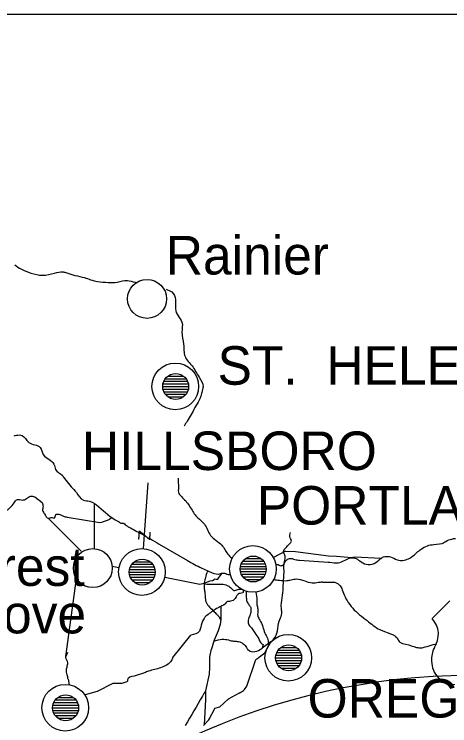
# Model space of a CAD drawing. Extents: x 0 to 1.42, y 0 to 0.92.
# Drawn here: x 0.1354 to 0.1702, y 0.542 to 0.5988 of the extents above; entities that cross this region are included whole.
import ezdxf

# ---------------------------------------------------------------- set-up
doc = ezdxf.new("R2010")
doc.units = 0
for name, color, linetype in [('P_EC_DESIGN_Pattern', 7, 'Continuous'), ('P_ODOT_PLAN_General', 7, 'Continuous'), ('P_ODOT_PLAN_TBlock', 7, 'Continuous')]:
    doc.layers.add(name, color=color, linetype=linetype)

msp = doc.modelspace()

# ---------------------------------------------------------------- linework, layer by layer
at = {"layer": 'P_EC_DESIGN_Pattern'}
msp.add_lwpolyline([(0.07552239632827157, 0.5988119263164146), (0.33986297332923715, 0.5988119263164146), (0.33986297332923715, 0.361334137226653), (0.07552239632827157, 0.361334137226653)], close=True, dxfattribs=at)
at = {"layer": 'P_ODOT_PLAN_General'}
msp.add_arc((0.17198667138796847, 0.49239074173203073), 0.05365684058210995, 79.32008972088553, 129.02323694310775, dxfattribs=at)
at = {"layer": 'P_ODOT_PLAN_TBlock'}
for p, q in [((0.13944255219379723, 0.5782153376313424), (0.14025127922791797, 0.5779574636156138)), ((0.14745731597331174, 0.5697245239830484), (0.14911085928039836, 0.5697245239830484)), ((0.14764924510717, 0.5699318730644394), (0.14890022935914504, 0.5699318730644394)), ((0.1472529196478459, 0.5691031329069459), (0.1493152556058642, 0.5691031329069459)), ((0.14726538683945348, 0.5693101539043344), (0.14929032122264904, 0.5693101539043344)), ((0.14733330022527374, 0.5695171749016901), (0.14923454694443383, 0.5695171749016901)), ((0.147271292351271, 0.5688957838255877), (0.1492968829024391, 0.5688957838255877)), ((0.14733330022527374, 0.5686884347442293), (0.14923454694443383, 0.5686884347442293)), ((0.14745108237752427, 0.5684814137468409), (0.1491046256846109, 0.5684814137468409)), ((0.1476617122987776, 0.5682743927494527), (0.14890646295493254, 0.5682743927494527)), ((0.1394074472069271, 0.5617602851379041), (0.13994878578960426, 0.5610913218833239)), ((0.1484878277843484, 0.5617760331694066), (0.14850259156387596, 0.5608797077100955)), ((0.14572142358487986, 0.5561497208334616), (0.14608494064522123, 0.5614246552166703)), ((0.13704064930664508, 0.5602891565289931), (0.13763546557961748, 0.5598455869751939)), ((0.1418041007502342, 0.5561083822507715), (0.1418041007502342, 0.5597396158465785)), ((0.14074799838800992, 0.5559630410434159), (0.1381098750284494, 0.5585864006234813)), ((0.13961578054026044, 0.5586835134843868), (0.14224767030403343, 0.5582468336943476)), ((0.14697536059274735, 0.5565194714896231), (0.1492191269969338, 0.5552271486549905)), ((0.16888382515967, 0.5564981460303055), (0.16955377266622515, 0.5565634347442032)), ((0.1570432739785676, 0.5559548389436784), (0.15609281466098882, 0.5554449964240064)), ((0.14479294589459116, 0.5549138284450167), (0.1464468172856477, 0.5549138284450167)), ((0.14498520311241936, 0.5551208494423725), (0.1462361873643944, 0.5551208494423725)), ((0.153529166367006, 0.5549505738518343), (0.15543041308616612, 0.5549505738518343)), ((0.1536528540310741, 0.5551579229331927), (0.1553063973381607, 0.5551579229331927)), ((0.1538451112489023, 0.555365272014551), (0.15509576741687478, 0.555365272014551)), ((0.15818139733813463, 0.5552383035106205), (0.16046486190506376, 0.5550686840880549)), ((0.1432224078368223, 0.5547671749016836), (0.14376046557960445, 0.5546559544292557)), ((0.14458887765309525, 0.5542921092849118), (0.14665121361111355, 0.5542921092849118)), ((0.14460134484470283, 0.55449945836627), (0.14662627922789842, 0.55449945836627)), ((0.14466925823052307, 0.5547064793636258), (0.14657050494968318, 0.5547064793636258)), ((0.15344845770560825, 0.5545365318570902), (0.15551079366359394, 0.5545365318570902)), ((0.15346092489721583, 0.554743552854446), (0.15548618736438136, 0.554743552854446)), ((0.15346715849300333, 0.5543291827756993), (0.1554924209602014, 0.5543291827756993)), ((0.13953244720690755, 0.5475558888124448), (0.14036479628826587, 0.5537711119095772)), ((0.1446072503565204, 0.5540850882875235), (0.14663251282371847, 0.5540850882875235)), ((0.14466925823052307, 0.553877739206165), (0.14657050494968318, 0.553877739206165)), ((0.14742877266623164, 0.5538974242455351), (0.15020731597330522, 0.5533226210959354)), ((0.153529166367006, 0.554121833694341), (0.15543041308616612, 0.554121833694341)), ((0.153646620435254, 0.5539148126969852), (0.15530016374234062, 0.5539148126969852)), ((0.15385725035650732, 0.5537074636155943), (0.15510200101269486, 0.5537074636155943)), ((0.14478671229877108, 0.5536703901248068), (0.14644058368986024, 0.5536703901248068)), ((0.14499767030402694, 0.5534633691274183), (0.14624242096018186, 0.5534633691274183)), ((0.15020731597330522, 0.5533226210959354), (0.15055541308617917, 0.5534184216208633)), ((0.1599950456321044, 0.553480429494866), (0.16090744720692057, 0.553488959678606)), ((0.1536781164982592, 0.5528429623032584), (0.15366236846675657, 0.5526572667652202)), ((0.17016696164262266, 0.5519833822507649), (0.16875488815178943, 0.5505831197835994)), ((0.1480623028499717, 0.5474833822507845), (0.14950882515966998, 0.5492458494423791)), ((0.1646958330336857, 0.5496415187337307), (0.16551309025154654, 0.5493298389437045)), ((0.15587168605204538, 0.5487291171589145), (0.15520042620954527, 0.5482117287074774)), ((0.15540974379485362, 0.5478423061352858), (0.15587168605204538, 0.5487291171589145)), ((0.15526309025152046, 0.5485047077101086), (0.15520042620954527, 0.5482117287074774)), ((0.1564760167607329, 0.5480680279200693), (0.15812956006781947, 0.5480680279200693)), ((0.1566682739785611, 0.5482750489174577), (0.15791893014653358, 0.5482750489174577)), ((0.13965154169510305, 0.547877411122156), (0.13953244720690755, 0.5475558888124448)), ((0.15627162043526704, 0.5474463087599644), (0.15833395639325273, 0.5474463087599644)), ((0.1562840876268746, 0.5476533297573527), (0.15830935009404012, 0.5476533297573527)), ((0.1563523290966648, 0.547860678838711), (0.15825357581582492, 0.547860678838711)), ((0.15397864143262283, 0.5451963087599578), (0.15468270967410566, 0.5473249176838488)), ((0.1562903212226621, 0.547239287762576), (0.15831558368986023, 0.547239287762576)), ((0.1563523290966648, 0.5470319386812176), (0.15825357581582492, 0.5470319386812176)), ((0.15646978316491278, 0.5468245895998594), (0.15812332647199942, 0.5468245895998594)), ((0.15668041308616612, 0.546617568602471), (0.15792549182632362, 0.546617568602471)), ((0.14578671229877757, 0.5462540515421296), (0.14498782778434188, 0.5459955213583961)), ((0.1509550193853983, 0.5461349570539341), (0.15066368080271458, 0.5448219649279564)), ((0.15336053119641538, 0.544616256266513), (0.15247503250876437, 0.5441421749016836)), ((0.13867417949039168, 0.5440814793636258), (0.1403277227974783, 0.5440814793636258)), ((0.13886643670821988, 0.5442885003610142), (0.14011709287619237, 0.5442885003610142)), ((0.1518182083617567, 0.5435286578413161), (0.15247503250876437, 0.5441421749016836)), ((0.15247503250876437, 0.5441421749016836), (0.15258297214129726, 0.5441920436681138)), ((0.13846978316492584, 0.5434597602035208), (0.14053211912291153, 0.5434597602035208)), ((0.1384822503565334, 0.5436667812009092), (0.14050751282369892, 0.5436667812009092)), ((0.13855049182632362, 0.5438738021982975), (0.1404517385454837, 0.5438738021982975)), ((0.15142516374236017, 0.5434253113846232), (0.1518182083617567, 0.5435286578413161)), ((0.13848848395232088, 0.5432524111221625), (0.14051374641951903, 0.5432524111221625)), ((0.13855049182632362, 0.5430450620408043), (0.1404517385454837, 0.5430450620408043)), ((0.15142516374236017, 0.5434253113846232), (0.15091138421478809, 0.5424725554791244)), ((0.15141958631451258, 0.5434148126969657), (0.15142516374236017, 0.5434253113846232)), ((0.1386679458945716, 0.5428380410434159), (0.1403214892016582, 0.5428380410434159)), ((0.1388785758158249, 0.5426310200460601), (0.14012365455598239, 0.5426310200460601)), ((0.15051144983159903, 0.5420483428806927), (0.15091138421478809, 0.5424725554791244)), ((0.15091138421478809, 0.5424725554791244), (0.15100456006779342, 0.5426451276576152))]:
    msp.add_line(p, q, dxfattribs=at)
for points in [[(0.1570432739785676, 0.5559548389436784), (0.15784215849300332, 0.5559351539043083), (0.16048126610453883, 0.5555739334318869), (0.16112234222004396, 0.5555516237205942), (0.16235495376859385, 0.5554410594161389)], [(0.16224832647200593, 0.5554558231956663), (0.16260954694445992, 0.5554965056103516), (0.16467319523842316, 0.5553931591536586)], [(0.15055541308617917, 0.5534184216208633), (0.15103113487095607, 0.5535936184712439), (0.15121518998907932, 0.553623146030299), (0.15136282778435492, 0.5537114006234944), (0.15142155481846262, 0.5537409281825495), (0.1515173553433905, 0.5537337103347544), (0.1515967516688433, 0.5537051670276744)], [(0.1515967516688433, 0.5537051670276744), (0.15166499313866608, 0.553726164403022), (0.15172372017280636, 0.5538514924870049), (0.15187857581584446, 0.5540138940618081), (0.15195239471348226, 0.5541612037730812)], [(0.13970961256123826, 0.54573206991482), (0.13979721098642858, 0.5452940777888358)], [(0.14438776216755703, 0.5455391565289867), (0.14400193539589046, 0.5453944714896362), (0.14327851019904006, 0.5453944714896362), (0.14202457319117254, 0.5447675029856861), (0.14105869392606113, 0.5444915843505025)], [(0.14438776216755703, 0.5455391565289867), (0.14441893014655965, 0.5455578573163817), (0.14443730284995215, 0.5455893533793869)], [(0.15066368080271458, 0.5448219649279564), (0.15066335271871203, 0.5441169124344984), (0.15055803775810167, 0.5420982116470904)]]:
    msp.add_lwpolyline(points, dxfattribs=at)
for centre, radius in [((0.14600482278631402, 0.5760931396948162), 0.001554058146264166), ((0.14825794027272485, 0.569108686250254), 0.001864869767875699), ((0.14828654907027802, 0.5691024857153261), 0.0010360387599511413), ((0.1416736356691113, 0.5546090380981408), 0.001554058146264166), ((0.14559382447052163, 0.5542978457705308), 0.001864869767875699), ((0.1544535959053097, 0.5545420632902158), 0.001864869767875699), ((0.15448220470289548, 0.5545358627551901), 0.0010360387599511413), ((0.1456224332680748, 0.5542916452355051), 0.0010360387599511413), ((0.15727682698576703, 0.5474520315753976), 0.001864869767875699), ((0.1573054357833528, 0.5474458310404045), 0.0010360387599511413), ((0.13947498971542582, 0.5434653326471712), 0.001864869767875699), ((0.1395035985130116, 0.5434591321121455), 0.0010360387599511413)]:
    msp.add_circle(centre, radius, dxfattribs=at)
for centre, radius, start, end in [((0.16740474542669712, 0.5493109865028376), 0.00185533938103796, 325.56330833333334, 43.29224999999998), ((0.17065919699716078, 0.5473598094107884), 0.00194593235830201, 152.38509166666668, 185.20752222222222), ((0.17056297162008305, 0.5471650884498958), 0.001841764082887993, 179.4368638888889, 269.9698333333333)]:
    msp.add_arc(centre, radius, start, end, dxfattribs=at)
for points in [[(0.13544583303369875, 0.5788049045605023), (0.1359392713538957, 0.5784810856628384), (0.13673454694443385, 0.5781523455053647), (0.13765580678696004, 0.5779801014108765), (0.13861938946411886, 0.5781477523295246), (0.13930049182633664, 0.578239615846585), (0.13944255219379723, 0.5782153376313424)], [(0.14025127922791797, 0.5779574636156138), (0.14100390389982093, 0.5777881722770182), (0.14149537371610044, 0.5776260987862175), (0.14204983565835763, 0.5774725554791245), (0.1428959642672685, 0.5774121880250692), (0.14362562305993895, 0.5774325292324118), (0.14443238159010965, 0.5775647470801873), (0.1450537726662447, 0.5774200620408042), (0.1451722109864351, 0.5774033297573267)], [(0.14752129235126452, 0.5768626473426546), (0.14798257844051638, 0.5766477523295312), (0.14827949445101507, 0.5760345633531336), (0.14827096426727499, 0.5752878441930482), (0.1484743763407658, 0.5747419124344985), (0.1487896650546896, 0.5742310856628515), (0.14878572804682214, 0.5734486053478909), (0.14892385140638262, 0.572482726082812), (0.14903539996281306, 0.5714896158465654), (0.14959576741688782, 0.5707415843505025), (0.15015088552711753, 0.5698505082350365), (0.15047372017280636, 0.5690759019358108), (0.15046322148511626, 0.5690178310696756)], [(0.15047372017280636, 0.5690759019358108), (0.15037791964784591, 0.5686306919620641), (0.15027719786307553, 0.5682448651903975), (0.15016925823054264, 0.5680093008859616)], [(0.15016925823054264, 0.5680093008859616), (0.1498250981255362, 0.5674144846129892), (0.14920633172135628, 0.5663337759515524), (0.14895764405730777, 0.5659436840880483)], [(0.13540186977908603, 0.5651654688649577), (0.13557214536965675, 0.5652110725394853), (0.1360242451071635, 0.5651920436680878), (0.1365586939260807, 0.5646451276575957), (0.13748323460850193, 0.5642225554791114), (0.13772240783683534, 0.5636631722770117), (0.1385645994378787, 0.5629141565290062), (0.13870567555336424, 0.5624755082350169), (0.13921814274495878, 0.562022752329505), (0.1394074472069271, 0.5617602851379041)], [(0.13994878578960426, 0.5610913218833239), (0.14036184353237338, 0.5606336447179695), (0.1409186020625506, 0.5600329229331796), (0.1414149931386726, 0.5599466368439668), (0.14214694851926307, 0.5595066762140326), (0.1436633527187316, 0.5583491958990654), (0.1437919616426096, 0.5582806263452726)], [(0.14850259156387596, 0.5608797077100955), (0.14849307712816087, 0.5607734084975101), (0.14900456006781299, 0.5600611381562898), (0.1495422897265926, 0.5593088415683568), (0.1500537726662447, 0.5586231460302991), (0.1505796913013892, 0.558125442618232), (0.15107641046151377, 0.5572166499673133), (0.1519678146609823, 0.5564361381563029), (0.15244353644575923, 0.5557284609909224), (0.15277194851926307, 0.555353132906946)], [(0.1312292976006018, 0.5583058888124578), (0.13129557056650715, 0.5583354163715128), (0.13133133172134975, 0.5585411250329237), (0.13167089865048362, 0.5585148783137636), (0.1318493763407593, 0.5586313481300366), (0.13238579366359393, 0.5584807575788685), (0.13313644983157946, 0.5586162562665391), (0.13344452069774076, 0.5588311512796624), (0.1336679458945716, 0.5589568074476153), (0.1339317254221502, 0.5590243927494656), (0.13421322148511625, 0.5589000489174577), (0.13472700101268836, 0.5591513612533962), (0.13508461256124477, 0.5594377785762372), (0.13539268342737348, 0.5598226210959288), (0.1356607280468221, 0.5600824636156074), (0.1360583658420912, 0.5600385003610273), (0.13638021623577243, 0.5601510331694002), (0.1366882871019337, 0.5603436184712635), (0.13704064930664508, 0.5602891565289931)], [(0.13763546557961748, 0.5598455869751939), (0.13769845770559522, 0.5595102851379301), (0.1376626965507526, 0.5592110725394789), (0.13782805088144823, 0.5589299045604827), (0.1381098750284494, 0.5585864006234813), (0.1384313973381607, 0.5586362693898791), (0.13859675166885632, 0.558605429494879), (0.13872634484470936, 0.5588826604660077), (0.13896322148512277, 0.5589010331694001), (0.13923126610453881, 0.5588124504922347), (0.13946814274498484, 0.5587012300198069), (0.13961578054026044, 0.5586835134843868)], [(0.14224767030403343, 0.5582468336943476), (0.14246223723315427, 0.5582963743767753), (0.14276144983157293, 0.5583954557415981), (0.1430383527187316, 0.5585299701772937), (0.14319025560587723, 0.5586733428806993)], [(0.1437919616426096, 0.5582806263452726), (0.1439038382830426, 0.5581986053478973), (0.14412201413606096, 0.5581986053478973), (0.14425620048775395, 0.5580644189961718), (0.14433986190507678, 0.5580138940618016), (0.14454753907043763, 0.557877411122156)], [(0.14454753907043763, 0.557877411122156), (0.14556558368986675, 0.5573337759515589), (0.14697536059274735, 0.5565194714896231)], [(0.15587168605204538, 0.5487291171589145), (0.15612890389983397, 0.5489525423557778), (0.15641039996283262, 0.5496008363190129), (0.15655770967410565, 0.550378395374131), (0.15673618736438136, 0.550879379626093), (0.15674504563212396, 0.5512589728019721), (0.15671814274495877, 0.5516297077101086), (0.15682509812554923, 0.5524387628281993), (0.15687857581584447, 0.5532340384187701), (0.15693664668197968, 0.554386597473862), (0.15697207975285235, 0.5551372536418476), (0.15702555744314758, 0.5555483428806992), (0.15695403513342976, 0.5557360069226875), (0.15690482253500457, 0.5559233428807058), (0.1570790351334102, 0.5562366630906795), (0.1573736545559889, 0.5565319386812307), (0.15752555744313454, 0.5567645502297741), (0.1574363185979967, 0.5570280016733501), (0.15744058368986674, 0.5574433560040719)], [(0.16955377266622515, 0.5565634347442032), (0.16985429760062137, 0.556741584350509), (0.1703277227974783, 0.5569302326444723), (0.1706216860520519, 0.5569787890749249)], [(0.16046486190506376, 0.5550686840880549), (0.16060036059273433, 0.5550690121720248), (0.161252919647872, 0.5550302982612897), (0.16180705350612665, 0.5552458494423855), (0.162253575815851, 0.5554164531169262), (0.16268697476596267, 0.5553770830381861), (0.16308953382107425, 0.5551054294948725), (0.16364793277123157, 0.5548921749016966), (0.16426013749562146, 0.5550542483924972), (0.16473225035653338, 0.5554374504922412), (0.16505672542213717, 0.5555404688649642), (0.16557247345362672, 0.5554522142717688), (0.16610331334864636, 0.555231085662858), (0.16666335271871857, 0.5552750489174381), (0.16706164668199272, 0.5554623848754564), (0.16754885140640216, 0.5558475554791179), (0.16788382515966346, 0.5561297077100891), (0.16838415324365294, 0.5563898783137701), (0.16888382515967, 0.5564981460303055)], [(0.15697207975285235, 0.5549988021982846), (0.15709281466099534, 0.5552045108596954), (0.15736971754812143, 0.5553839728019461), (0.15780770967410565, 0.5552907969489407), (0.15818139733813463, 0.5552383035106205)], [(0.1492191269969338, 0.5552271486549905), (0.14978868080272112, 0.5548993927494591), (0.15095895639326576, 0.5543373848754368), (0.15169648920167125, 0.5541343008859486), (0.1522027227974783, 0.5542045108596888), (0.15255606925416468, 0.5540873848754434), (0.15264858893919753, 0.5541037890749184)], [(0.1562840876268746, 0.5548934872376415), (0.15640908762685504, 0.5549036578413291), (0.15668599051401372, 0.5548016237205812), (0.15680672542212412, 0.5548285266077464), (0.15697207975285235, 0.5549988021982846)], [(0.15081295901793768, 0.5543475554791245), (0.15065843145886954, 0.5538508363190325), (0.15056459943789172, 0.5534663218833109), (0.1505557411701817, 0.553117896686467), (0.1505915023250243, 0.5528052326444657), (0.15063185665573947, 0.5524568074476218), (0.15068139733813463, 0.5519968336943476), (0.1508956361832855, 0.5515906657153383), (0.1512578409077145, 0.551234038418757), (0.15129491439850207, 0.5511969649279368)], [(0.1599950456321044, 0.553480429494866), (0.15967155481847567, 0.5534499176838358), (0.1591889432699062, 0.5534085791011782), (0.15861676479222894, 0.5535726210959289), (0.15792417949037862, 0.5537186184712569), (0.1574950456321044, 0.5536461119095641), (0.15716007187884312, 0.5535785266077464), (0.1565747700415532, 0.5536129754266441), (0.15610036059275387, 0.5536667812009092)], [(0.1505691926137317, 0.5533455869752004), (0.15139137109143502, 0.5533160594161454), (0.15228507187882356, 0.5532688153216375), (0.15251998001531952, 0.5531585791011847), (0.1527998356583707, 0.5529226867127137), (0.15293992752188124, 0.5528121224082583), (0.15325685665571992, 0.5529079229331861), (0.1535370403827736, 0.5529151407809487)], [(0.16080738159012267, 0.5535050357940785), (0.16090744720692057, 0.553488959678606), (0.16115318211504404, 0.5534167812009158), (0.16148290652449285, 0.5531028048229695), (0.16167286715443366, 0.552614943930555), (0.1619655180730623, 0.5520240646654827), (0.1624189301465466, 0.5514013612534027), (0.16356919261375125, 0.5504148126969788), (0.1645862529812053, 0.5496966368439408), (0.1646958330336857, 0.5496415187337307)], [(0.15366368080270157, 0.5526723586287177), (0.15364760468722902, 0.5526425029856926), (0.15343402201005066, 0.5525909937993475), (0.15336742096020795, 0.5525834478675824), (0.1530357280468091, 0.5521926998360733), (0.1526571191229376, 0.5519587759515524), (0.15236512437228142, 0.5519200620408172), (0.15224701413606098, 0.5517652063977465), (0.15212201413604792, 0.5516694058728187), (0.15215875954286556, 0.5516989334318738), (0.15197470442477487, 0.5515939465552334), (0.15193008500218966, 0.5515736053478908), (0.15188874641949945, 0.5514108756890852), (0.1518962923512645, 0.5511470961615391), (0.15186512437226188, 0.5502973586287307), (0.15168697476595613, 0.549600508235043), (0.15136545245624486, 0.5488636315946099), (0.1511380902515465, 0.5481533297573397), (0.15101013749564102, 0.5476572667652202), (0.15099701413606098, 0.5468659281825495), (0.1509550193853983, 0.5461349570539341)], [(0.15392417949038517, 0.5527507707022281), (0.15390744720690755, 0.5524548389437044), (0.15392516374236018, 0.5522537234581335), (0.15397011124891533, 0.5519591040355549), (0.15413973067148098, 0.5516867943242688), (0.15427851019904656, 0.551463697211408), (0.1542962267344666, 0.5512182903872543), (0.15423848395233394, 0.5509187497048332), (0.15410429760060834, 0.5505699964240194), (0.15406853644576574, 0.5503331197835734), (0.1541761479943287, 0.5500115974738621), (0.15439957319115952, 0.5497707838255811), (0.15459609550089035, 0.5494315449804498), (0.15491368080270157, 0.548972227395148), (0.15507903513342977, 0.5486552982612767), (0.15526309025152046, 0.5485047077101086)], [(0.15469353644576572, 0.5526867943242754), (0.15476538683945348, 0.5520365318570902), (0.15477457319116603, 0.5516746552166638), (0.15484150232501126, 0.5513442746392425), (0.1548506886767238, 0.5507681591536651), (0.15500259156386945, 0.5504646814633765), (0.15523520311241285, 0.5499335134843868), (0.15540941571085107, 0.5494200620408173), (0.15560626610455186, 0.5490184872376481), (0.15570075429353475, 0.548600180151034)], [(0.15191958631453215, 0.5515572011484158), (0.15153474379484058, 0.551371505610345), (0.15114858893920405, 0.5511133035106139), (0.15049635796806893, 0.5505066762140391), (0.15029163355863315, 0.5498990646654891), (0.15017811649825263, 0.5495775423557778), (0.14950882515966998, 0.5492458494423791)], [(0.15129491439850207, 0.5511969649279368), (0.1515708330336857, 0.5509220305447282), (0.15172700101270137, 0.5507570042980351), (0.15186479628829194, 0.5504666499673264)], [(0.16551309025154654, 0.5493298389437045), (0.16564990127516208, 0.5492871880250692), (0.16600193539590347, 0.5489597602035404), (0.16617975691820666, 0.548708775951572), (0.16666696164261613, 0.5485467024607387), (0.16752063618329202, 0.5482806263452726), (0.16788743408356102, 0.5482350226707124), (0.1682056755533773, 0.5483147470801678), (0.16908034746936823, 0.5485296420932911), (0.1689753605927278, 0.5484833822507911)], [(0.1513211611176622, 0.5487681591536521), (0.1516918960257987, 0.5488941434056401), (0.15226374641950596, 0.5489220305447478), (0.15271945508094287, 0.5488157313321297), (0.15310396951663188, 0.5487717680775496), (0.15351505875548352, 0.5486789203085142), (0.15382805088145474, 0.5484249833006533), (0.1540603343460282, 0.548103789074912), (0.15445797214129728, 0.5479302326444788), (0.15503441571084456, 0.5481146158465721), (0.15520042620954527, 0.5482117287074774)], [(0.13969386452973567, 0.5457632378938226), (0.13968599051400069, 0.5458396814633829), (0.1395964235848603, 0.5461835134843869), (0.13961414012031292, 0.5467107444555089), (0.13968106925415816, 0.5470503113846428), (0.13953343145888256, 0.5474922405184945), (0.13953244720690755, 0.5475558888124448)], [(0.1480623028499717, 0.5474833822507845), (0.14793664668198622, 0.5472179623032584), (0.1470829721413103, 0.5466523455053711), (0.1461236545559889, 0.5463823323820051), (0.14578671229877757, 0.5462540515421296)], [(0.15468270967410566, 0.5473249176838488), (0.15498979628829193, 0.5475250489174447), (0.15540974379485362, 0.5478423061352858)], [(0.14498782778434188, 0.5459955213583961), (0.1444359905140072, 0.5456838415683698), (0.1444359905140072, 0.5455873848754369)], [(0.15336053119641538, 0.544616256266513), (0.15369484878170417, 0.5448462431431664), (0.15397864143262283, 0.5451963087599578)], [(0.15066368080271458, 0.5448219649279564), (0.1504205705664811, 0.5443813481300496), (0.14905213224629066, 0.5420375161090327)]]:
    msp.add_spline(points, degree=3, dxfattribs=at)

# ---------------------------------------------------------------- texts
for s, p in [('Rainier', (0.14749832647199942, 0.5780391565289866)), ('ST.  HELENS', (0.15162988815179596, 0.5692428966864865)), ('HILLSBORO', (0.14080147607830515, 0.5624338415683567)), ('PORTLAND', (0.15476505875548352, 0.5580804951116769)), ('Forest', (0.12936643670823944, 0.5531881066602399)), ('Grove', (0.12994091177383668, 0.5493974242455221)), ('OREGON', (0.15881952069771468, 0.5426769518045903))]:
    msp.add_text(s, height=0.003075787401574803, dxfattribs=at).set_placement(p)
msp.add_text('Z', height=0.0009775531496062995, rotation=266.05723333333333, dxfattribs=at).set_placement((0.14533461256123825, 0.5576487365814802))

doc.saveas('drawing.dxf')
